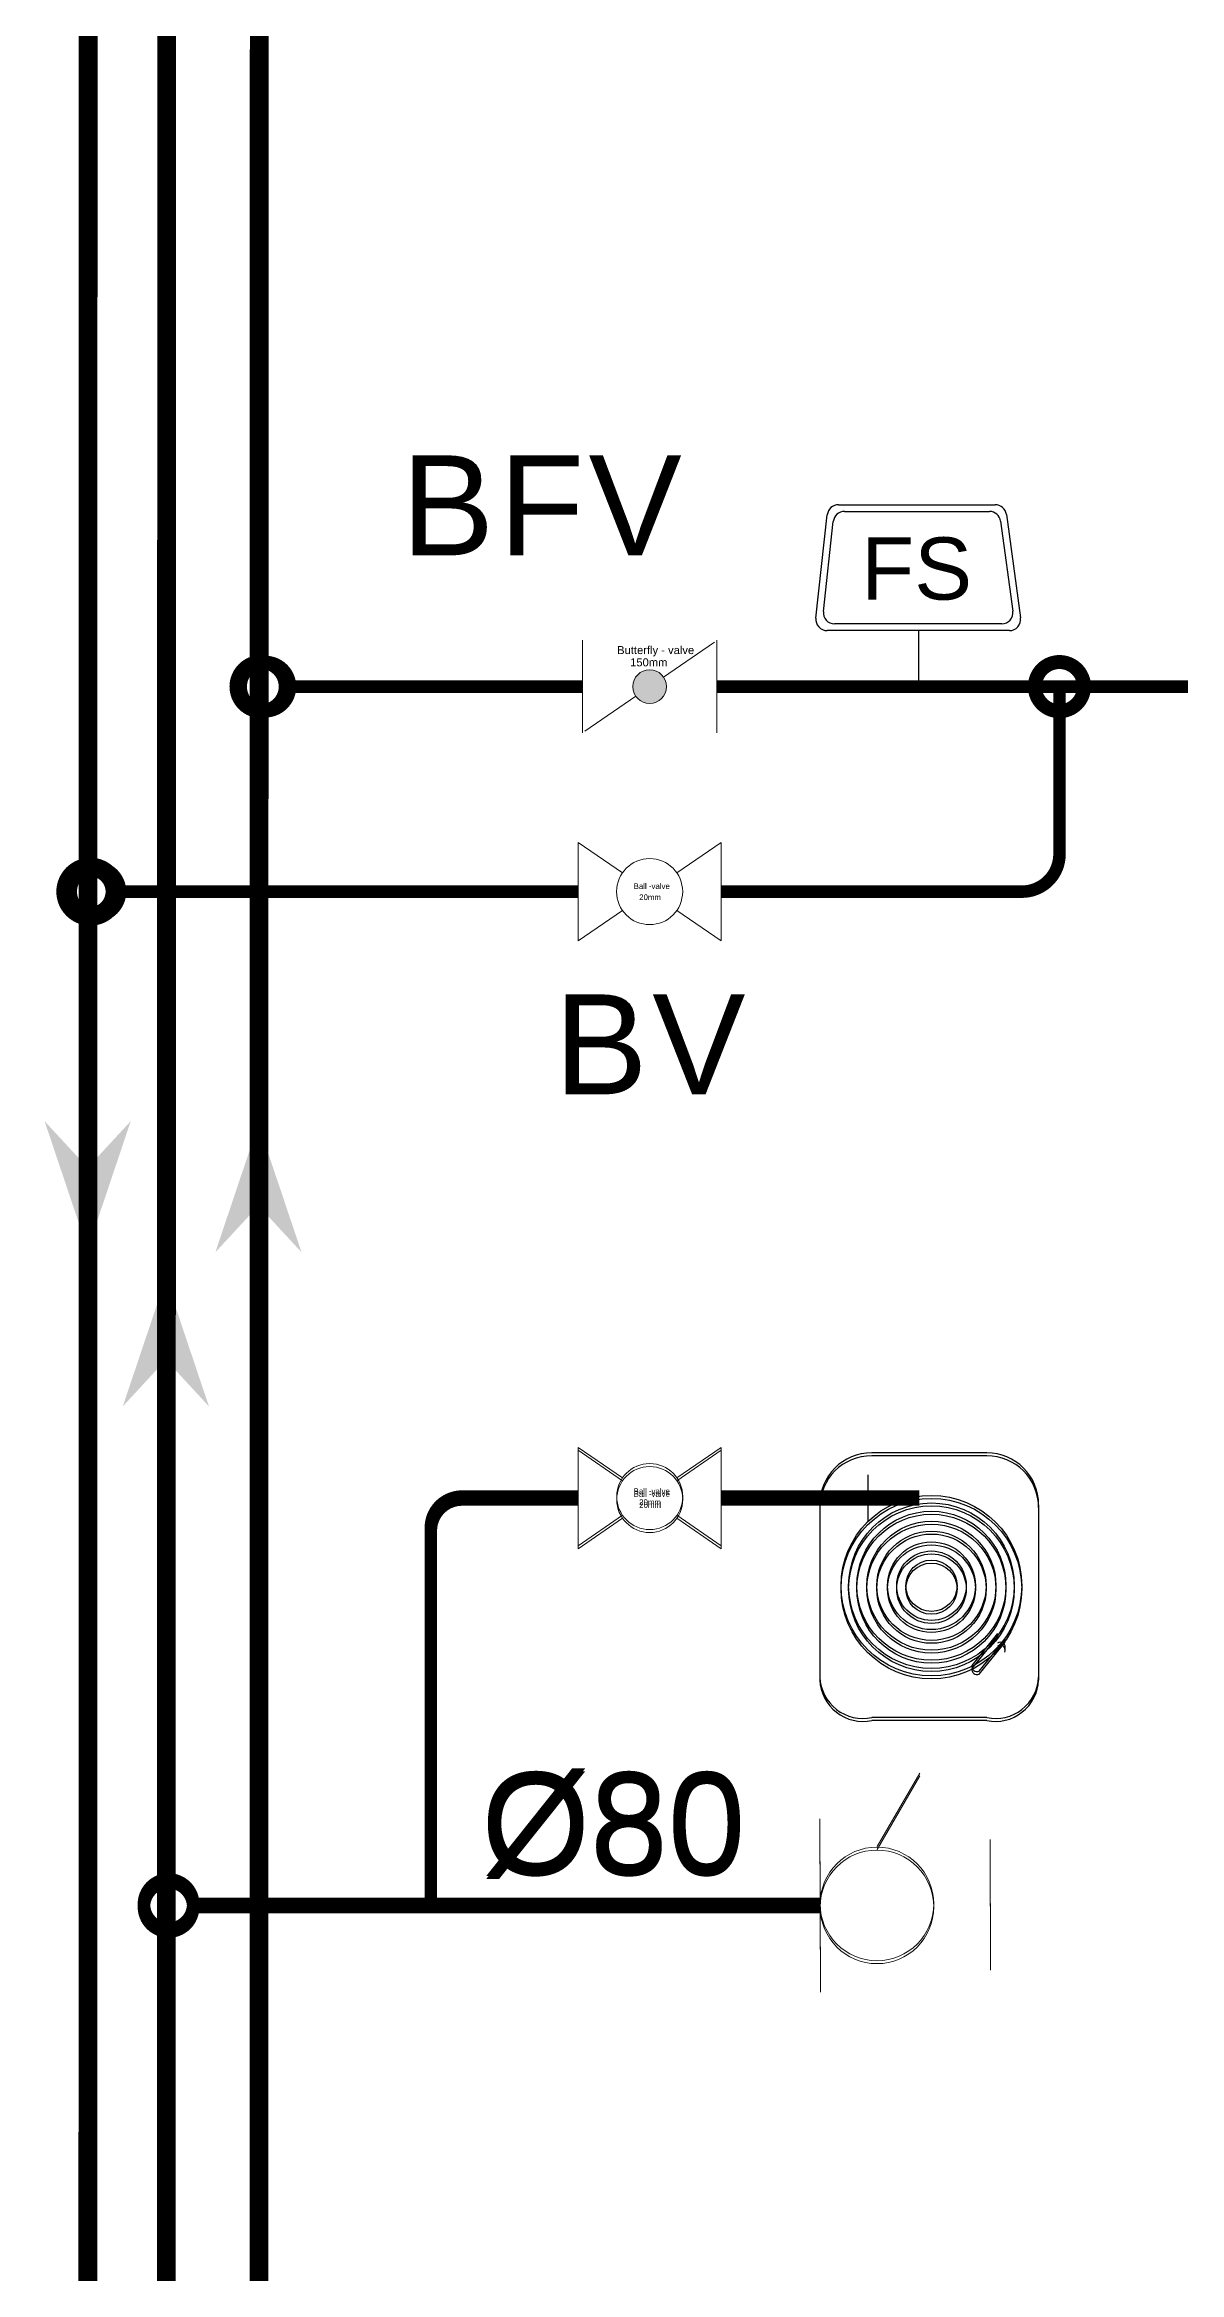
# Model space of a CAD drawing. Header units: millimetres. Extents: x -3573983 to -3087264, y -262072 to -30148.
# Drawn here: x -3141560 to -3132486, y -179875 to -162056 of the extents above; entities that cross this region are included whole.
import ezdxf

# ---------------------------------------------------------------- set-up
doc = ezdxf.new("R2010")
doc.units = ezdxf.units.MM
doc.header["$LTSCALE"] = 2
doc.header["$MEASUREMENT"] = 0
doc.linetypes.add('CONTINOUS', pattern=[0])
doc.layers.get('0').update_dxf_attribs({"color": 251})
for name, color, linetype in [('252', 250, 'Continuous'), ('3.First Floor Plan prot$0$Firepro-notes', 7, 'Continuous'), ('3.First Floor Plan prot$0$Firepro-valves', 7, 'Continuous'), ('DETAILS', 222, 'Continuous'), ('HEAD', 1, 'Continuous'), ('McD-FIRE-FLOW SWITCH', 6, 'Continuous')]:
    doc.layers.add(name, color=color, linetype=linetype)
doc.layers.add('MCD-FIRE-SANCTION', color=7, linetype='Continuous', lineweight=9)
doc.layers.add('TITLE', color=7, linetype='Continuous', lineweight=20)
doc.styles.add('3.First Floor Plan prot$0$FP-Text', font='arial.ttf', dxfattribs={"width": 0.9})
doc.styles.add('ARIAL', font='arial.ttf')
doc.styles.get("Standard").update_dxf_attribs({"font": 'arial.ttf'})

# ---------------------------------------------------------------- blocks, each defined once
blk = doc.blocks.new('3.First Floor Plan prot$0$Flow Switch')
at = {"layer": '3.First Floor Plan prot$0$Firepro-valves', "color": 6}
for p, q in [((123.1, -199.8), (123.1, 200.6)), ((150.3, 225), (377.4, 200)), ((165.1, 208.6), (362.6, 186.8)), ((137.8, -182.9), (137.8, 184.1)), ((384.5, 162.4), (384.5, -155.8)), ((399.3, 175.6), (399.3, -168.6)), ((123.1, 0), (0, 0)), ((378.1, -193), (151, -224.2)), ((363.3, -180.1), (165.7, -207.3))]:
    blk.add_line(p, q, dxfattribs=at)
for centre, major_axis, start_param, end_param in [((147.6, 200.6), (-24.6, 0), 4.602896, 6.283194), ((162.4, 184.1), (-24.6, 0), 4.602896, 6.283194), ((374.7, 175.6), (-24.6, 0), 3.141615, 4.602909), ((360, 162.4), (-24.6, 0), 3.141615, 4.602909), ((162.4, -182.9), (-24.6, 0), 0.000067, 1.707435), ((360, -155.8), (24.6, 0), -1.434254, -0.000029), ((374.7, -168.6), (-24.6, 0), 1.707383, 3.141608), ((147.6, -199.8), (24.6, 0), 3.141552, 4.848919)]:
    blk.add_ellipse(centre, major_axis=major_axis, ratio=1, start_param=start_param, end_param=end_param, dxfattribs=at)
at = {"layer": '3.First Floor Plan prot$0$Firepro-notes', "color": 5, "style": '3.First Floor Plan prot$0$FP-Text', "width": 1}
blk.add_text('FS', height=136.5, rotation=270, dxfattribs=at).set_placement((191.1, 125.8))
blk = doc.blocks.new('*U12')
at = {"linetype": 'Continuous'}
h = blk.add_hatch(color=256, dxfattribs=at)
h.dxf.hatch_style = 1
edge = h.paths.add_edge_path()
edge.add_arc((0, 0), 67.5, 0, 360)
for p, q in [((55.6, 38.3), (258.9, 178.3)), ((-258.9, -178.3), (-55.6, -38.3))]:
    blk.add_line(p, q)
for points in [[(-268.7, -184.7), (-268.7, 185.3)], [(268.6, 185.3), (268.6, -184.7)]]:
    blk.add_lwpolyline(points)
blk.add_circle((0, 0), 67.5, dxfattribs=at)
at = {"char_height": 32, "attachment_point": 1}
for s, width, insert in [('Butterfly - valve', 568.546, (-130.1, 162.1)), ('150mm', 43.731, (-78.1, 113))]:
    blk.add_mtext_dynamic_manual_height_columns(s, width=width, gutter_width=1, heights=[0], dxfattribs=dict(at, insert=insert))
blk = doc.blocks.new('*U14')
for p, q in [((-268.7, 185), (-102.2, 70.4)), ((102.2, 70.4), (268.7, 185)), ((-268.7, -185), (-102.2, -70.4)), ((102.2, -70.4), (268.7, -185))]:
    blk.add_line(p, q)
for points in [[(-268.7, -185), (-268.7, 185)], [(268.7, 185), (268.7, -185)]]:
    blk.add_lwpolyline(points)
blk.add_circle((0, 0), 124)
at = {"char_height": 21.155, "attachment_point": 1}
for s, width, insert in [('{\\fArial|b0|i0|c0|p34;Ball -valve}', 256.949, (-60.4, 31.2)), ('{\\fArial|b0|i0|c0|p34;20mm}', 43.731, (-39.5, -10.3))]:
    blk.add_mtext_dynamic_manual_height_columns(s, width=width, gutter_width=1, heights=[0], dxfattribs=dict(at, insert=insert))
blk = doc.blocks.new('FF CEILING')
at = {"layer": 'DETAILS', "linetype": 'CONTINOUS', "const_width": 100}
blk.add_lwpolyline([(-1570, -4392), (-1570, -5732, -0.414214), (-1870, -6032), (-4275, -6032)], format="xyb", dxfattribs=at)
blk.add_lwpolyline([(-5419, -6032), (-9122, -6032)], dxfattribs=at)
at = {"layer": 'HEAD', "color": 151, "linetype": 'CONTINOUS', "ltscale": 5}
for points, const_width in [([(-8117, -4392, 1), (-7723, -4392, 1)], 100), ([(-1767, -4392, 1), (-1374, -4392, 1)], 112), ([(-9476, -6032, 1), (-9082, -6032, 1)], 100)]:
    blk.add_lwpolyline(points, format="xyb", close=True, dxfattribs=dict(at, const_width=const_width))
at = {"layer": 'HEAD', "color": 151, "linetype": 'CONTINOUS', "ltscale": 5, "const_width": 100}
for points in [[(-7757, -4392), (-5384, -4392)], [(-4310, -4392), (18344, -4392)]]:
    blk.add_lwpolyline(points, dxfattribs=at)
at = {"layer": 'McD-FIRE-FLOW SWITCH', "color": 7, "extrusion": (-1.38383e-08, -5.65664e-09, 1), "xscale": 3.642574231388976, "yscale": 3.642574231388976, "zscale": 3.642574231388976, "rotation": 89.9999994967147}
blk.add_blockref('3.First Floor Plan prot$0$Flow Switch', (-2698, -4392, 0), dxfattribs=at)
at = {"layer": 'TITLE', "color": 7, "linetype": 'CONTINOUS'}
for name, p, xscale, yscale, zscale in [('*U12', (-4847, -4392), 2, 2, 2), ('*U14', (-4847, -6032), 2.128235619209459, 2.128235619209459, 2.128235619209459)]:
    blk.add_blockref(name, p, dxfattribs=dict(at, xscale=xscale, yscale=yscale, zscale=zscale))
at = {"layer": 'TITLE', "color": 7, "linetype": 'CONTINOUS', "char_height": 800, "width": 18085.37, "attachment_point": 1, "style": 'ARIAL'}
for s, insert in [('{\\T1.05;BFV}', (-6835, -2542)), ('{\\T1.05;BV}', (-5609, -6853))]:
    blk.add_mtext(s, dxfattribs=dict(at, insert=insert))
blk = doc.blocks.new('*U19')
at = {"color": 6, "linetype": 'CONTINOUS'}
for p, q in [((5665, 460), (6008, 1048)), ((5208, 681), (5212, -681)), ((6570, 515), (6573, -506))]:
    blk.add_line(p, q, dxfattribs=at)
blk.add_circle((5664, 1), 454, dxfattribs=at)
at = {"layer": 'DETAILS', "linetype": 'CONTINOUS'}
for p, q in [((6542, 3609), (5622, 3609)), ((5207, 3194), (5207, 1815)), ((6957, 3194), (6957, 1815)), ((6542, 1491), (5622, 1491))]:
    blk.add_line(p, q, dxfattribs=at)
at = {"layer": 'DETAILS', "color": 8, "linetype": 'CONTINOUS'}
for p, q in [((6628, 2164), (6423, 1908)), ((6686, 2118), (6480, 1862))]:
    blk.add_line(p, q, dxfattribs=at)
for radius in [722, 662, 596, 516, 437, 351, 278, 205]:
    blk.add_circle((6100, 2546), radius, dxfattribs=at)
at = {"layer": 'DETAILS', "linetype": 'CONTINOUS'}
for centre, radius, start, end in [((5622, 3194), 415, 90, 180), ((6542, 3194), 415, 0, 90), ((5553, 1830), 346, 182.4493, 281.5802), ((6611, 1830), 346, 258.4198, 357.5507)]:
    blk.add_arc(centre, radius, start, end, dxfattribs=at)
at = {"layer": 'DETAILS', "color": 8, "linetype": 'CONTINOUS'}
for centre, radius, start, end in [((6653, 2057), 37.6, 331.7878, 130.7807), ((6464, 1900), 41.6, 168.6465, 293.922)]:
    blk.add_arc(centre, radius, start, end, dxfattribs=at)
at = {"layer": 'HEAD', "linetype": 'CONTINOUS', "ltscale": 3}
blk.add_line((5590, 3434), (5590, 3084), dxfattribs=at)
at = {"layer": 'HEAD', "linetype": 'CONTINOUS', "ltscale": 3, "const_width": 100}
blk.add_lwpolyline([(3275, 3259), (2347, 3259, 0.414214), (2097, 3009), (2097, 0)], format="xyb", dxfattribs=at)
for points in [[(4419, 3259), (6002, 3259)], [(197, 0), (5210, 0)]]:
    blk.add_lwpolyline(points, dxfattribs=at)
blk.add_lwpolyline([(-197, 0, 1), (197, 0, 1)], format="xyb", close=True, dxfattribs=at)
at = {"layer": 'TITLE', "color": 7, "linetype": 'CONTINOUS', "xscale": 2.128235619209459, "yscale": 2.128235619209459, "zscale": 2.128235619209459}
blk.add_blockref('*U14', (3847, 3259), dxfattribs=at)
at = {"layer": 'TITLE', "color": 7, "linetype": 'Continuous', "style": 'ARIAL'}
blk.add_text('Ø80', height=800, dxfattribs=at).set_placement((2501, 254))

msp = doc.modelspace()

# ---------------------------------------------------------------- hatches: boundary and pattern name
at = {"layer": '252', "linetype": 'CONTINOUS'}
for points in [[(-3140871.3, -170666.3), (-3141215.8, -171039), (-3141560.4, -170666.3), (-3141215.8, -171691.6)], [(-3139505.8, -171715.5), (-3139850.3, -171342.8), (-3140194.8, -171715.5), (-3139850.3, -170690.2)], [(-3140246, -172948), (-3140590.5, -172575.3), (-3140935, -172948), (-3140590.5, -171922.7)]]:
    msp.add_hatch(color=0, dxfattribs=at).paths.add_polyline_path(points)

# ---------------------------------------------------------------- linework, layer by layer
at = {"layer": 'DETAILS', "color": 5, "linetype": 'CONTINOUS', "const_width": 150}
msp.add_lwpolyline([(-3141204.7, -107285.5), (-3141223.3, -249337.9)], dxfattribs=at)
msp.add_lwpolyline([(-3141391.3, -168831.2, 1), (-3140997.5, -168831.2, 1)], format="xyb", close=True, dxfattribs=at)
at = {"layer": 'HEAD', "linetype": 'CONTINOUS', "ltscale": 3, "const_width": 150}
msp.add_lwpolyline([(-3140578, -107285.5), (-3140595.3, -251440.8), (-3116573.2, -251440.8), (-3116573.2, -254672.5)], dxfattribs=at)
at = {"layer": 'HEAD', "color": 151, "linetype": 'CONTINOUS', "ltscale": 5, "const_width": 150}
msp.add_lwpolyline([(-3139855.1, -250814.2), (-3139837.3, -107285.5)], dxfattribs=at)
at = {"layer": 'HEAD', "color": 151, "linetype": 'CONTINOUS', "ltscale": 5, "const_width": 112.5}
msp.add_lwpolyline([(-3140025.6, -167191.1, 1), (-3139631.8, -167191.1, 1)], format="xyb", close=True, dxfattribs=at)
msp.add_lwpolyline([(-3140025.6, -167191.1, 1), (-3139631.8, -167191.1, 1)], format="xyb", close=True, dxfattribs=at)

# ---------------------------------------------------------------- block references
at = {"layer": 'MCD-FIRE-SANCTION', "linetype": 'Continuous'}
for name, p in [('FF CEILING', (-3131875.1, -162799)), ('*U19', (-3140568.9, -176928.2)), ('*U19', (-3140568.9, -176951.8))]:
    msp.add_blockref(name, p, dxfattribs=at)

doc.saveas('drawing.dxf')
